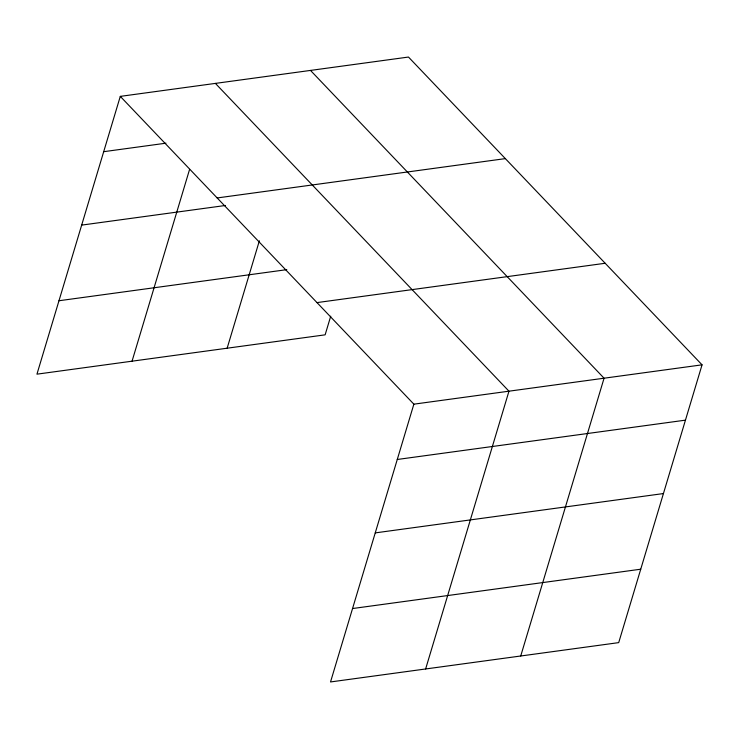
<?xml version="1.0" encoding="UTF-8"?>
<svg xmlns="http://www.w3.org/2000/svg" width="739" height="739" viewBox="0 0 739 739"><rect width="100%" height="100%" fill="white"/><g stroke="black" fill="none" stroke-linecap="round" stroke-linejoin="round"><path stroke-width="1.11" d="M120.291 96.375L413.868 404.168L330.527 681.949L618.709 642.625L702.05 364.835L408.473 57.051L120.291 96.375L36.95 374.165L325.132 334.832L330.721 316.2M132.05 361.177L189.59 169.388M227.15 348.198L259.371 240.803M425.627 668.971L508.968 391.19L215.391 83.396M520.727 655.992L604.068 378.211L310.491 70.417M103.691 151.689L165.961 143.19M217.164 197.95L505.356 158.617M81.669 225.109L225.45 205.479M58.972 300.745L286.778 269.652M316.985 302.602L605.167 263.269M413.868 404.168L702.05 364.835M397.268 459.482L685.459 420.149M375.246 532.893L663.428 493.56M352.549 608.539L640.741 569.206"/></g></svg>
